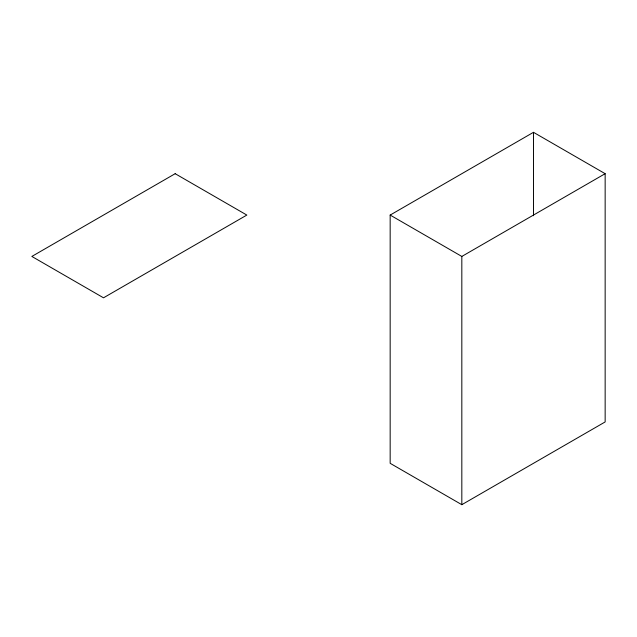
<?xml version="1.0" encoding="UTF-8"?>
<svg xmlns="http://www.w3.org/2000/svg" width="637" height="637" viewBox="0 0 637 637"><rect width="100%" height="100%" fill="white"/><g stroke="black" fill="none" stroke-linecap="round" stroke-linejoin="round"><path stroke-width="0.96" d="M390.163 215.067L533.487 132.313L605.15 173.686L605.15 421.933L461.825 504.687L390.163 463.314L390.163 215.067L461.825 256.44L605.15 173.686M533.487 132.313L533.487 215.728M461.825 256.44L461.825 504.687M175.175 173.694L31.85 256.44L103.513 297.813L246.838 215.067L175.175 173.694"/></g></svg>
